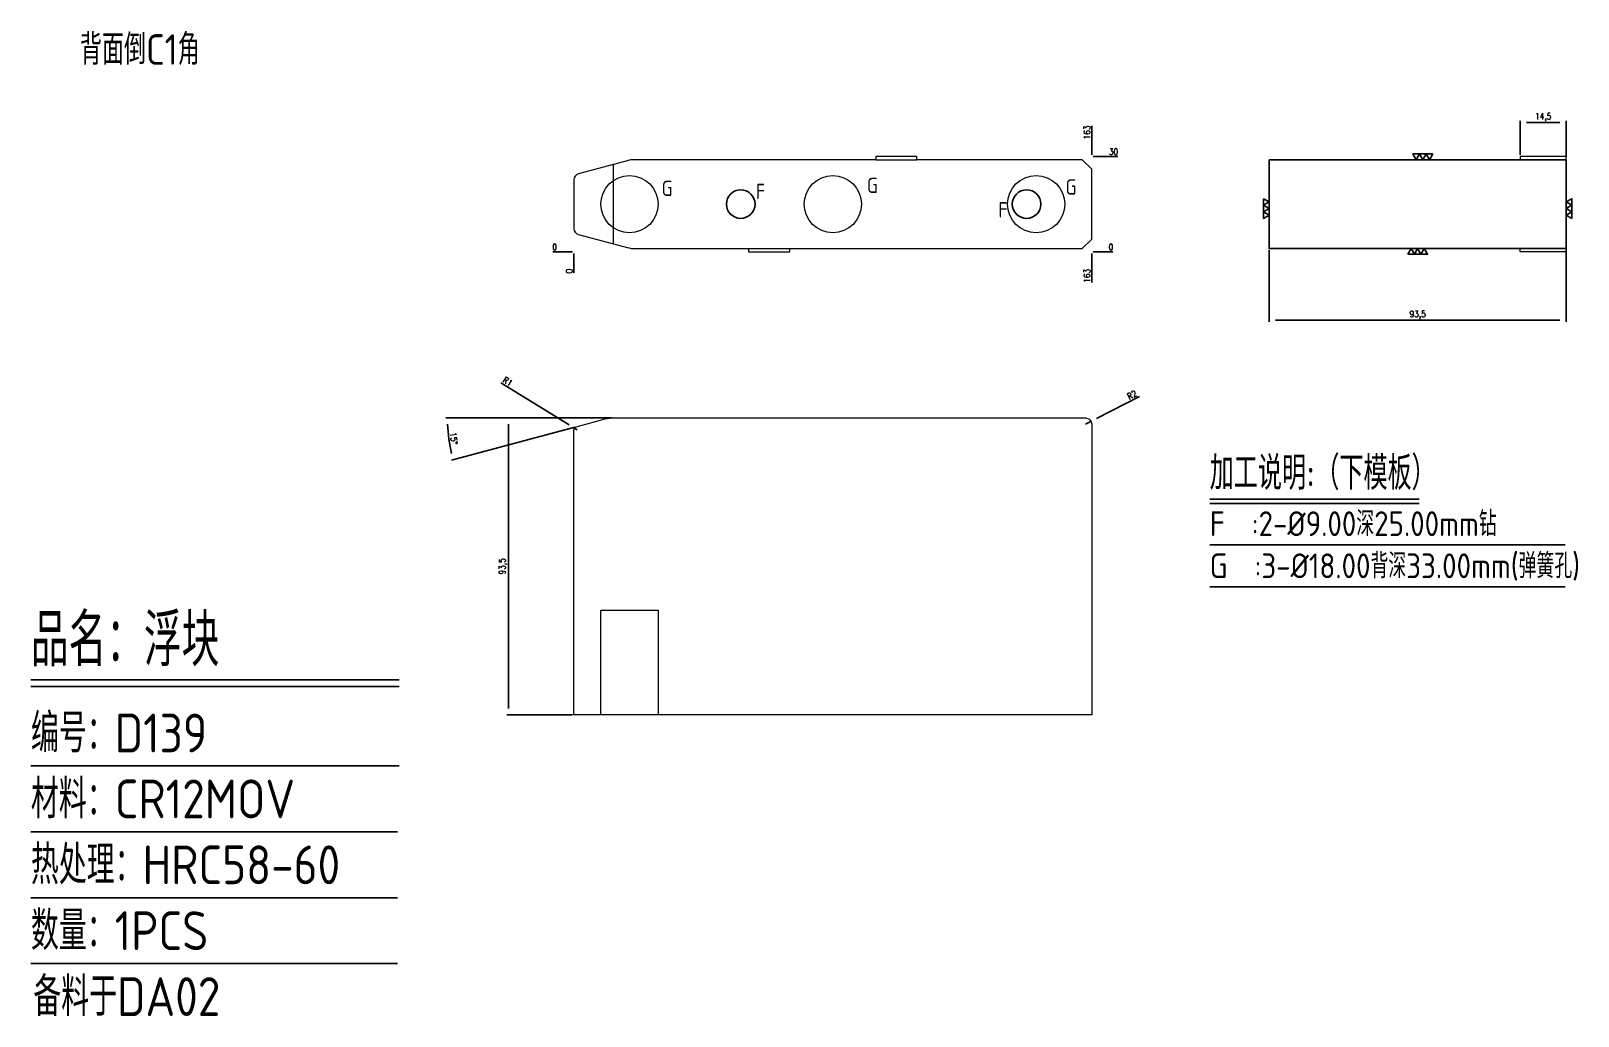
# Model space of a CAD drawing. Header units: millimetres. Extents: x 91689 to 92176, y -7950 to -7640.
import ezdxf
from ezdxf.enums import TextEntityAlignment as Align

# ---------------------------------------------------------------- set-up
doc = ezdxf.new("R2010")
doc.units = ezdxf.units.MM
doc.linetypes.add('DASHED', pattern=[0])
doc.linetypes.add('HIDDEN', pattern=[0])
for name, color, linetype in [('DIE_P', 2, 'Continuous'), ('DIM', 4, 'Continuous'), ('TEXT', 4, 'Continuous')]:
    doc.layers.add(name, color=color, linetype=linetype)
doc.styles.add('gbenor', font='gbenor.shx', dxfattribs={"bigfont": 'gbcbig.shx'})
doc.styles.get("Standard").update_dxf_attribs({"font": 'txt.shx', "width": 0.85, "bigfont": 'ctxt.shx'})
doc.dimstyles.new('T-2-WX', dxfattribs={"dimtxt": 2, "dimasz": 2, "dimexe": 0.5, "dimexo": 0.5, "dimgap": 0.5, "dimtad": 1, "dimtxsty": 'Standard', "dimblk": 'OPEN30', "dimcen": 0, "dimazin": 3, "dimtfac": 1, "dimtmove": 0, "dimatfit": 3, "dimldrblk": 'OPEN30', "dimlwd": -1, "dimlwe": -1})

# ---------------------------------------------------------------- blocks, each defined once
blk = doc.blocks.new('*D7579')
at = {"layer": 'Defpoints', "color": 0}
for p in [(92079, -7708.14), (92172.5, -7708.14), (92079, -7730.7)]:
    blk.add_point(p, dxfattribs=at)
at = {"layer": 'DIM', "color": 0}
for p, q in [((92079, -7708.64), (92079, -7731.2)), ((92172.5, -7708.64), (92172.5, -7731.2)), ((92170.5, -7730.7), (92081, -7730.7))]:
    blk.add_line(p, q, dxfattribs=at)
at = {"layer": 'DIM', "color": 0, "insert": (92125.75, -7729.01), "char_height": 2, "attachment_point": 5}
blk.add_mtext('93,5', dxfattribs=at)
blk = doc.blocks.new('_Open30')
blk = doc.blocks.new('*D7580')
at = {"layer": 'Defpoints', "color": 0}
for p in [(92172.5, -7668.45), (92158, -7679.14), (92172.5, -7679.64)]:
    blk.add_point(p, dxfattribs=at)
at = {"layer": 'DIM', "color": 0}
for p, q in [((92158, -7678.64), (92158, -7667.95)), ((92160, -7668.45), (92170.5, -7668.45)), ((92172.5, -7679.14), (92172.5, -7667.95))]:
    blk.add_line(p, q, dxfattribs=at)
at = {"layer": 'DIM', "color": 0, "insert": (92165.25, -7666.75), "char_height": 2, "attachment_point": 5}
blk.add_mtext('14,5', dxfattribs=at)
blk = doc.blocks.new('*D7581')
at = {"layer": 'Defpoints', "color": 0}
for p in [(91839.53, -7761.44), (91872.58, -7761.44), (91860.13, -7854.94)]:
    blk.add_point(p, dxfattribs=at)
at = {"layer": 'DIM', "color": 0}
for p, q in [((91872.08, -7761.44), (91839.03, -7761.44)), ((91839.53, -7852.94), (91839.53, -7763.44)), ((91859.63, -7854.94), (91839.03, -7854.94))]:
    blk.add_line(p, q, dxfattribs=at)
at = {"layer": 'DIM', "color": 0, "insert": (91837.84, -7808.19), "char_height": 2, "attachment_point": 5, "rotation": 90}
blk.add_mtext('93,5', dxfattribs=at)
blk = doc.blocks.new('*D7582')
at = {"layer": 'Defpoints', "color": 0}
for p in [(91860.28, -7764.67), (91861.13, -7765.19)]:
    blk.add_point(p, dxfattribs=at)
at = {"layer": 'DIM', "color": 0}
for p, q in [((91858.58, -7763.62), (91837.11, -7750.38)), ((91861.13, -7765.19), (91860.28, -7764.67))]:
    blk.add_line(p, q, dxfattribs=at)
at = {"layer": 'DIM', "color": 0, "insert": (91839.28, -7749.96), "char_height": 2, "attachment_point": 5, "rotation": 328.3378}
blk.add_mtext('R1', dxfattribs=at)
blk = doc.blocks.new('*D7583')
at = {"layer": 'Defpoints', "color": 0}
for p in [(91869.99, -7761.78), (91872.4, -7761.44), (92021.13, -7761.44), (91820.52, -7765.88), (91860.87, -7764.23)]:
    blk.add_point(p, dxfattribs=at)
at = {"layer": 'DIM', "color": 0}
for p, q in [((91870.77, -7761.44), (91819.83, -7761.44)), ((91860.39, -7764.36), (91821.58, -7774.76))]:
    blk.add_line(p, q, dxfattribs=at)
blk.add_arc((91871.27, -7761.44), 50.94, 182.2498, 192.7502, dxfattribs=at)
at = {"layer": 'DIM', "color": 0, "insert": (91822.3, -7767.89), "char_height": 2, "attachment_point": 5, "rotation": 277.5}
blk.add_mtext('15%%d', dxfattribs=at)
blk = doc.blocks.new('*D7584')
at = {"layer": 'Defpoints', "color": 0}
for p in [(92021.13, -7763.44), (92022.9, -7762.53)]:
    blk.add_point(p, dxfattribs=at)
at = {"layer": 'DIM', "color": 0}
for p, q in [((92024.68, -7761.61), (92038.16, -7754.66)), ((92021.13, -7763.44), (92022.9, -7762.53))]:
    blk.add_line(p, q, dxfattribs=at)
at = {"layer": 'DIM', "color": 0, "insert": (92035.81, -7754.19), "char_height": 2, "attachment_point": 5, "rotation": 27.2701}
blk.add_mtext('R2', dxfattribs=at)
blk = doc.blocks.new('*D7585')
at = {"layer": 'Defpoints', "color": 0}
for p in [(91860.13, -7709.14), (92023.13, -7709.14), (92028.13, -7709.14)]:
    blk.add_point(p, dxfattribs=at)
at = {"layer": 'DIM', "color": 0}
blk.add_line((92023.63, -7709.14), (92029.76, -7709.14), dxfattribs=at)
at = {"layer": 'DIM', "color": 0, "insert": (92029.19, -7707.64), "char_height": 2, "attachment_point": 5}
blk.add_mtext('0', dxfattribs=at)
blk = doc.blocks.new('*D7586')
at = {"layer": 'Defpoints', "color": 0}
for p in [(92023.13, -7679.14), (92028.13, -7679.14), (91860.13, -7709.14)]:
    blk.add_point(p, dxfattribs=at)
at = {"layer": 'DIM', "color": 0}
for p, q in [((92023.63, -7679.14), (92027.13, -7679.14)), ((92027.13, -7679.14), (92024.13, -7679.14)), ((92024.13, -7679.14), (92031.38, -7679.14))]:
    blk.add_line(p, q, dxfattribs=at)
at = {"layer": 'DIM', "color": 0, "insert": (92030, -7677.64), "char_height": 2, "attachment_point": 5}
blk.add_mtext('30', dxfattribs=at)
blk = doc.blocks.new('*D7587')
at = {"layer": 'Defpoints', "color": 0}
for p in [(91855.13, -7709.14), (91860.13, -7709.14), (91860.13, -7709.14)]:
    blk.add_point(p, dxfattribs=at)
at = {"layer": 'DIM', "color": 0}
blk.add_line((91859.63, -7709.14), (91853.5, -7709.14), dxfattribs=at)
at = {"layer": 'DIM', "color": 0, "insert": (91854.06, -7707.64), "char_height": 2, "attachment_point": 5}
blk.add_mtext('0', dxfattribs=at)
blk = doc.blocks.new('*D7588')
at = {"layer": 'Defpoints', "color": 0}
for p in [(91860.13, -7709.14), (92023.13, -7709.14), (92023.13, -7714.14)]:
    blk.add_point(p, dxfattribs=at)
at = {"layer": 'DIM', "color": 0}
for p, q in [((92023.13, -7709.64), (92023.13, -7713.14)), ((92023.13, -7713.14), (92023.13, -7710.14)), ((92023.13, -7710.14), (92023.13, -7718.77))]:
    blk.add_line(p, q, dxfattribs=at)
at = {"layer": 'DIM', "color": 0, "insert": (92021.63, -7716.7), "char_height": 2, "attachment_point": 5, "rotation": 90}
blk.add_mtext('163', dxfattribs=at)
blk = doc.blocks.new('*D7589')
at = {"layer": 'Defpoints', "color": 0}
for p in [(91860.13, -7709.14), (91860.13, -7709.14), (91860.13, -7714.14)]:
    blk.add_point(p, dxfattribs=at)
at = {"layer": 'DIM', "color": 0}
blk.add_line((91860.13, -7709.64), (91860.13, -7715.77), dxfattribs=at)
at = {"layer": 'DIM', "color": 0, "insert": (91858.63, -7715.21), "char_height": 2, "attachment_point": 5, "rotation": 90}
blk.add_mtext('0', dxfattribs=at)
blk = doc.blocks.new('*D7590')
at = {"layer": 'Defpoints', "color": 0}
for p in [(92023.13, -7674.14), (92023.13, -7679.14), (91860.13, -7709.14)]:
    blk.add_point(p, dxfattribs=at)
at = {"layer": 'DIM', "color": 0}
for p, q in [((92023.13, -7678.14), (92023.13, -7669.51)), ((92023.13, -7678.64), (92023.13, -7675.14)), ((92023.13, -7675.14), (92023.13, -7678.14))]:
    blk.add_line(p, q, dxfattribs=at)
at = {"layer": 'DIM', "color": 0, "insert": (92021.63, -7671.57), "char_height": 2, "attachment_point": 5, "rotation": 90}
blk.add_mtext('163', dxfattribs=at)

msp = doc.modelspace()

# ---------------------------------------------------------------- linework, layer by layer
at = {"layer": 'DIE_P', "lineweight": 15}
for p, q in [((91955.128, -7680.139), (91968.128, -7680.139)), ((91872.582, -7706.653), (91872.582, -7681.625)), ((91915.128, -7708.139), (91928.128, -7708.139))]:
    msp.add_line(p, q, dxfattribs=at)
at = {"layer": 'DIE_P', "linetype": 'Continuous', "lineweight": 15}
msp.add_lwpolyline([(91968.128, -7680.139), (91968.128, -7679.139), (91955.128, -7679.139), (91955.128, -7680.139), (91879.446, -7680.139, 0.0655435), (91876.858, -7680.479), (91861.612, -7684.565, 0.3394543), (91860.129, -7686.496), (91860.129, -7701.781, 0.3394543), (91861.612, -7703.713), (91876.858, -7707.798, 0.0655435), (91879.446, -7708.139), (91915.128, -7708.139), (91915.128, -7709.139), (91928.128, -7709.139), (91928.128, -7708.139), (92020.127, -7708.139), (92023.127, -7705.139), (92023.127, -7683.139), (92020.127, -7680.139)], format="xyb", close=True, dxfattribs=at)
at = {"layer": 'DIE_P', "color": 2}
msp.add_lwpolyline([(92078.995, -7680.139), (92172.495, -7680.139), (92172.495, -7708.139), (92078.995, -7708.139)], close=True, dxfattribs=at)
at = {"layer": 'DIE_P', "color": 4}
for points in [[(92130.493, -7678.339), (92129.454, -7680.139), (92128.415, -7678.339), (92127.376, -7680.139), (92126.336, -7678.339), (92125.297, -7680.139), (92124.258, -7678.339), (92130.493, -7678.339)], [(92077.195, -7692.421), (92078.995, -7693.46), (92077.195, -7694.5), (92078.995, -7695.539), (92077.195, -7696.578), (92078.995, -7697.617), (92077.195, -7698.657), (92077.195, -7692.421)], [(92174.295, -7698.657), (92172.495, -7697.617), (92174.295, -7696.578), (92172.495, -7695.539), (92174.295, -7694.5), (92172.495, -7693.46), (92174.295, -7692.421), (92174.295, -7698.657)], [(92122.628, -7709.939), (92123.667, -7708.139), (92124.706, -7709.939), (92125.745, -7708.139), (92126.785, -7709.939), (92127.824, -7708.139), (92128.863, -7709.939), (92122.628, -7709.939)]]:
    msp.add_lwpolyline(points, close=True, dxfattribs=at)
at = {"layer": 'DIE_P', "linetype": 'Continuous', "lineweight": 15}
for points in [[(92172.495, -7679.139), (92157.995, -7679.139), (92157.995, -7680.139), (92172.495, -7680.139)], [(92172.495, -7709.139), (92157.995, -7709.139), (92157.995, -7708.139), (92172.495, -7708.139)]]:
    msp.add_lwpolyline(points, close=True, dxfattribs=at)
at = {"layer": 'DIE_P', "color": 2, "linetype": 'Continuous', "lineweight": 15}
msp.add_lwpolyline([(91872.402, -7761.443), (92021.127, -7761.443, -0.4142136), (92023.127, -7763.443), (92023.127, -7854.943), (91860.129, -7854.943), (91860.129, -7765.194, -0.3394543), (91860.87, -7764.228), (91869.994, -7761.784, -0.0655435), (91872.582, -7761.443)], format="xyb", dxfattribs=at)
at = {"layer": 'DIE_P', "linetype": 'HIDDEN', "lineweight": 15, "ltscale": 5}
msp.add_lwpolyline([(91868.619, -7821.943), (91886.619, -7821.943), (91886.619, -7854.943), (91868.619, -7854.943)], close=True, dxfattribs=at)
at = {"layer": 'DIE_P', "color": 52, "linetype": 'DASHED', "lineweight": 15, "ltscale": 0.5}
for centre in [(91877.619, -7694.139), (91941.638, -7694.139), (92005.637, -7694.139)]:
    msp.add_circle(centre, 9, dxfattribs=at)
at = {"layer": 'DIE_P', "linetype": 'Continuous'}
for centre in [(91912.629, -7694.139), (92002.629, -7694.139)]:
    msp.add_circle(centre, 4.5, dxfattribs=at)
at = {"layer": 'DIM', "color": 4, "linetype": 'Continuous', "lineweight": 25}
for p, q in [((91689.176, -7843.884), (91805.06, -7843.884)), ((91689.176, -7846.02), (91805.06, -7846.02)), ((91689.176, -7871.039), (91805.06, -7871.039)), ((91689.176, -7891.785), (91804.557, -7891.785)), ((91689.176, -7912.532), (91804.557, -7912.532)), ((91689.176, -7933.279), (91804.557, -7933.279))]:
    msp.add_line(p, q, dxfattribs=at)
at = {"layer": 'TEXT', "color": 3}
for p, q in [((92060.282, -7787.07), (92126.177, -7787.07)), ((92060.282, -7788.435), (92126.177, -7788.435)), ((92060.282, -7801.383), (92172.206, -7801.383)), ((92060.282, -7814.643), (92172.206, -7814.643))]:
    msp.add_line(p, q, dxfattribs=at)

# ---------------------------------------------------------------- texts
at = {"layer": 'DIM', "color": 3, "linetype": 'Continuous', "lineweight": 25, "style": 'gbenor'}
for s, height, p in [('品名：浮块', 16.4755, (91689.176, -7839.613)), ('编号：D139', 12.2041, (91689.176, -7866.767)), ('材料：CR12MOV ', 12.20409, (91689.176, -7887.514)), ('热处理：HRC58-60', 12.20409, (91689.176, -7908.261)), ('数量：1PCS', 12.2041, (91689.176, -7929.008)), ('备料于DA02', 12.2041, (91689.919, -7949.755))]:
    msp.add_text(s, height=height, dxfattribs=at).set_placement(p)
at = {"layer": 'TEXT', "color": 4, "lineweight": 18, "style": 'gbenor'}
msp.add_text('背面倒C1角', height=9.6263, dxfattribs=at).set_placement((91704.606, -7650.265))
at = {"layer": 'TEXT', "color": 4, "style": 'gbenor'}
for s, p in [('G', (91954.114, -7688.231)), ('G', (91889.474, -7689.174)), ('F', (91918.844, -7690.144)), ('G', (92016.614, -7688.746)), ('F', (91995.216, -7695.913))]:
    msp.add_text(s, height=4.8, dxfattribs=at).set_placement(p, align=Align.MIDDLE_CENTER)
for s, height, p in [('加工说明:（下模板）', 10.53, (92060.282, -7784.067)), ('F  :2-%%c9.00深25.00mm钻', 7.8, (92060.282, -7798.653)), ('G  :3-%%c18.00背深33.00mm(弹簧孔)', 7.8, (92060.282, -7811.913))]:
    msp.add_text(s, height=height, dxfattribs=at).set_placement(p)

# ---------------------------------------------------------------- dimensions: what is measured, and where the dimension line sits
at = {"layer": 'DIM', "color": 4}
dim = msp.add_linear_dim(base=(92172.495, -7668.445), p1=(92157.995, -7679.139), p2=(92172.495, -7679.639), dimstyle='T-2-WX', dxfattribs=at)
dim.commit()
dim.dimension.update_dxf_attribs({"geometry": '*D7580', "text_midpoint": (92165.245, -7666.755)})
for feature_location, offset, dtype, origin, picture, middle in [((92023.127, -7679.139), (0, 5), 1, (91860.129, -7709.139), '*D7590', (92021.627, -7671.574)), ((92023.127, -7679.139), (5, 0), 0, (91860.129, -7709.139), '*D7586', (92030.003, -7677.638)), ((91860.129243746, -7709.139178811), (-5, 0), 0, (91860.129243746, -7709.139178811), '*D7587', (91854.06257708, -7707.639178811)), ((91860.129243746, -7709.139178811), (0, -5), 1, (91860.129243746, -7709.139178811), '*D7589', (91858.629243746, -7715.205845478)), ((92023.126882424, -7709.139178811), (5, 0), 0, (91860.129243746, -7709.139178811), '*D7585', (92029.193549091, -7707.639178811)), ((92023.127, -7709.139), (0, -5), 1, (91860.129, -7709.139), '*D7588', (92021.627, -7716.703))]:
    dim = msp.add_ordinate_dim(feature_location=feature_location, offset=offset, dtype=dtype, origin=origin, dimstyle='T-2-WX', dxfattribs=at)
    dim.commit()
    dim.dimension.update_dxf_attribs({"geometry": picture, "text_midpoint": middle})
dim = msp.add_linear_dim(base=(92078.995, -7730.703), p1=(92172.495, -7708.139), p2=(92078.995, -7708.139), dimstyle='T-2-WX', dxfattribs=at)
dim.commit()
dim.dimension.update_dxf_attribs({"geometry": '*D7579', "text_midpoint": (92125.745, -7730.703), "dimtype": 160})
for center, mpoint, picture, middle in [((91861.129, -7765.194), (91860.278, -7764.669), '*D7582', (91838.497, -7751.237)), ((92021.127, -7763.443), (92022.905, -7762.527), '*D7584', (92036.495, -7755.521))]:
    dim = msp.add_radius_dim(center=center, mpoint=mpoint, dimstyle='T-2-WX', dxfattribs=at)
    dim.commit()
    dim.dimension.update_dxf_attribs({"geometry": picture, "text_midpoint": middle, "dimtype": 164})
dim = msp.add_angular_dim_2l(base=(91820.522, -7765.883), line1=((91872.402, -7761.443), (92021.127, -7761.443)), line2=((91860.87, -7764.228), (91869.994, -7761.784)), dimstyle='T-2-WX', dxfattribs=at)
dim.commit()
dim.dimension.update_dxf_attribs({"geometry": '*D7583', "text_midpoint": (91822.298, -7767.89)})
dim = msp.add_linear_dim(base=(91839.534, -7761.443), p1=(91860.129, -7854.943), p2=(91872.582, -7761.443), angle=90, dimstyle='T-2-WX', dxfattribs=at)
dim.commit()
dim.dimension.update_dxf_attribs({"geometry": '*D7581', "text_midpoint": (91837.843, -7808.193)})

doc.saveas('drawing.dxf')
